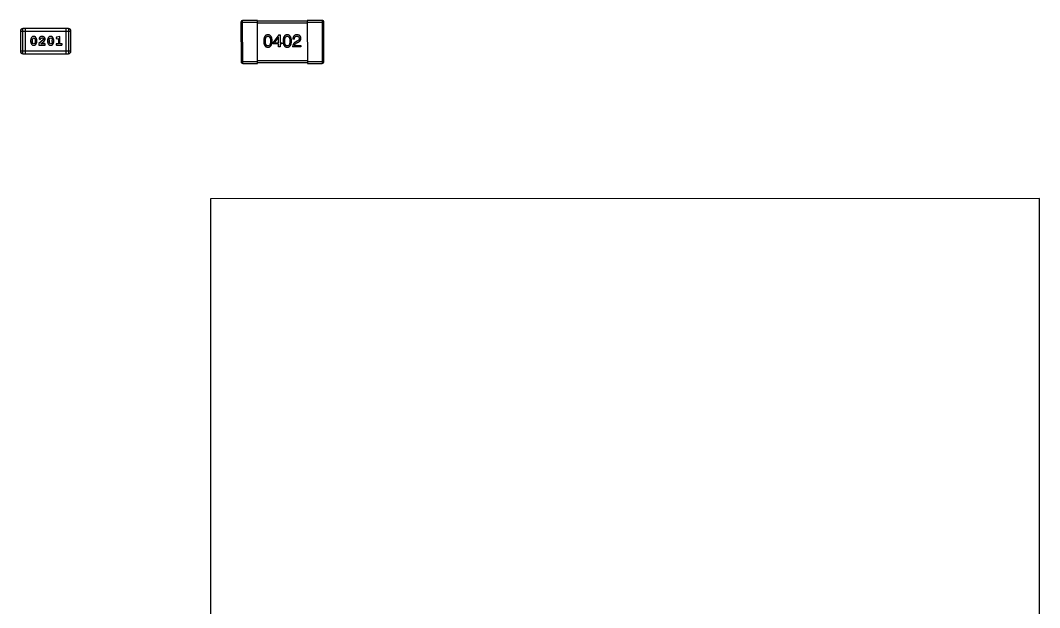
# Model space of a CAD drawing. Header units: inches. Extents: x -29 to 164, y -51 to 83.
# Drawn here: x 29.09 to 41.38, y 21.84 to 28.93 of the extents above; entities that cross this region are included whole.
import ezdxf

# ---------------------------------------------------------------- set-up
doc = ezdxf.new("R2010")
doc.units = ezdxf.units.IN
doc.header["$LTSCALE"] = 1.21
doc.header["$MEASUREMENT"] = 0
doc.layers.get('0').update_dxf_attribs({"linetype": 'CONTINUOUS'})

msp = doc.modelspace()

# ---------------------------------------------------------------- linework, layer by layer
at = {"color": 7, "linetype": 'Continuous'}
for p, q in [((31.75, 28.911), (31.751, 28.431)), ((31.75, 28.911), (31.95, 28.911)), ((31.771, 28.411), (31.77, 28.931)), ((31.95, 28.931), (31.77, 28.931)), ((31.951, 28.411), (31.95, 28.931)), ((32.55, 28.921), (31.95, 28.921)), ((31.95, 28.901), (32.55, 28.901)), ((32.55, 28.931), (32.551, 28.411)), ((32.73, 28.931), (32.55, 28.931)), ((32.55, 28.911), (32.75, 28.911)), ((32.73, 28.931), (32.731, 28.411)), ((32.751, 28.431), (32.75, 28.911)), ((29.089, 28.802), (29.089, 28.558)), ((29.089, 28.802), (29.699, 28.802)), ((29.12, 28.528), (29.12, 28.833)), ((29.669, 28.833), (29.12, 28.833)), ((29.15, 28.528), (29.15, 28.833)), ((29.638, 28.833), (29.638, 28.528)), ((29.669, 28.833), (29.669, 28.528)), ((29.699, 28.559), (29.699, 28.802)), ((29.213, 28.692), (29.213, 28.675)), ((29.231, 28.692), (29.238, 28.714)), ((29.231, 28.692), (29.231, 28.675)), ((29.238, 28.653), (29.231, 28.675)), ((29.238, 28.714), (29.25, 28.72)), ((29.25, 28.647), (29.238, 28.653)), ((29.25, 28.72), (29.262, 28.714)), ((29.263, 28.653), (29.25, 28.647)), ((29.262, 28.714), (29.27, 28.692)), ((29.27, 28.675), (29.263, 28.653)), ((29.27, 28.675), (29.27, 28.692)), ((29.287, 28.675), (29.287, 28.692)), ((29.366, 28.696), (29.311, 28.651)), ((29.311, 28.651), (29.311, 28.632)), ((29.314, 28.708), (29.323, 28.699)), ((29.323, 28.699), (29.331, 28.706)), ((29.331, 28.706), (29.336, 28.714)), ((29.336, 28.714), (29.351, 28.72)), ((29.338, 28.649), (29.371, 28.676)), ((29.374, 28.649), (29.338, 28.649)), ((29.371, 28.705), (29.366, 28.696)), ((29.379, 28.652), (29.374, 28.649)), ((29.418, 28.692), (29.418, 28.675)), ((29.435, 28.692), (29.442, 28.714)), ((29.435, 28.692), (29.435, 28.675)), ((29.443, 28.653), (29.435, 28.675)), ((29.442, 28.714), (29.455, 28.72)), ((29.455, 28.647), (29.443, 28.653)), ((29.455, 28.72), (29.467, 28.715)), ((29.467, 28.653), (29.455, 28.647)), ((29.467, 28.715), (29.474, 28.692)), ((29.474, 28.675), (29.467, 28.653)), ((29.474, 28.675), (29.474, 28.692)), ((29.492, 28.675), (29.492, 28.693)), ((29.52, 28.718), (29.528, 28.709)), ((29.528, 28.709), (29.533, 28.71)), ((29.566, 28.737), (29.529, 28.727)), ((29.548, 28.649), (29.531, 28.649)), ((29.533, 28.71), (29.548, 28.714)), ((29.548, 28.714), (29.548, 28.649)), ((29.566, 28.649), (29.566, 28.737)), ((29.583, 28.649), (29.566, 28.649)), ((32.206, 28.757), (32.139, 28.664)), ((32.139, 28.646), (32.139, 28.664)), ((32.156, 28.661), (32.203, 28.729)), ((32.156, 28.661), (32.204, 28.661)), ((32.204, 28.729), (32.203, 28.729)), ((32.204, 28.661), (32.204, 28.729)), ((32.206, 28.757), (32.222, 28.757)), ((32.222, 28.757), (32.222, 28.661)), ((32.222, 28.661), (32.244, 28.661)), ((32.244, 28.661), (32.244, 28.646)), ((32.395, 28.704), (32.376, 28.704)), ((32.427, 28.679), (32.407, 28.668)), ((32.418, 28.655), (32.434, 28.664)), ((29.699, 28.559), (29.089, 28.558)), ((29.12, 28.528), (29.669, 28.528)), ((29.311, 28.632), (29.388, 28.632)), ((29.388, 28.632), (29.388, 28.64)), ((29.531, 28.632), (29.583, 28.632)), ((32.204, 28.646), (32.139, 28.646)), ((32.204, 28.61), (32.204, 28.646)), ((32.222, 28.61), (32.204, 28.61)), ((32.222, 28.646), (32.222, 28.61)), ((32.244, 28.646), (32.222, 28.646)), ((32.474, 28.61), (32.373, 28.61)), ((32.393, 28.627), (32.474, 28.627)), ((32.474, 28.627), (32.474, 28.61)), ((31.951, 28.431), (31.751, 28.431)), ((31.771, 28.411), (31.951, 28.411)), ((32.551, 28.441), (31.951, 28.441)), ((31.951, 28.421), (32.551, 28.421)), ((32.751, 28.431), (32.551, 28.431)), ((32.551, 28.411), (32.731, 28.411)), ((41.382, 26.78), (31.382, 26.778)), ((31.382, 26.778), (31.384, 16.778)), ((41.384, 16.78), (41.382, 26.78))]:
    msp.add_line(p, q, dxfattribs=at)
for centre, radius, start, end in [((31.77, 28.911), 0.02, 90.012, 180.012), ((32.73, 28.911), 0.02, 0.012, 90.012), ((29.12, 28.802), 0.0305, 90.012, 180.012), ((29.669, 28.802), 0.0305, 0.012, 90.012), ((29.12, 28.558), 0.0305, 180.012, 270.012), ((29.669, 28.559), 0.0305, 270.012, 0.012), ((31.771, 28.431), 0.02, 180.012, 270.012), ((32.731, 28.431), 0.02, 270.012, 0.012)]:
    msp.add_arc(centre, radius, start, end, dxfattribs=at)
for points, knots in [([(29.25, 28.737), (29.249, 28.737), (29.246, 28.737), (29.242, 28.736), (29.238, 28.735), (29.234, 28.734), (29.231, 28.731), (29.228, 28.729), (29.225, 28.726), (29.223, 28.723), (29.221, 28.719), (29.219, 28.715), (29.217, 28.712), (29.216, 28.708), (29.215, 28.704), (29.214, 28.7), (29.213, 28.696), (29.213, 28.694), (29.213, 28.692)], [0, 0, 0, 0, 0.06692, 0.130834, 0.19258, 0.252759, 0.312631, 0.373411, 0.436359, 0.501894, 0.568244, 0.632472, 0.69556, 0.757163, 0.818592, 0.878885, 0.939235, 1, 1, 1, 1]), ([(29.213, 28.675), (29.213, 28.674), (29.213, 28.671), (29.214, 28.668), (29.214, 28.665), (29.215, 28.662), (29.216, 28.659), (29.217, 28.656), (29.218, 28.653), (29.22, 28.65), (29.221, 28.647), (29.223, 28.645), (29.224, 28.643), (29.226, 28.641), (29.228, 28.639), (29.23, 28.637), (29.231, 28.636), (29.234, 28.634), (29.237, 28.632), (29.241, 28.631), (29.246, 28.63), (29.249, 28.63), (29.25, 28.63)], [0, 0, 0, 0, 0.049886, 0.09882, 0.148132, 0.19689, 0.246038, 0.295176, 0.345305, 0.395692, 0.445312, 0.491875, 0.535813, 0.577009, 0.616081, 0.652689, 0.687585, 0.720206, 0.785062, 0.85223, 0.923759, 1, 1, 1, 1]), ([(29.287, 28.692), (29.287, 28.694), (29.287, 28.696), (29.287, 28.699), (29.286, 28.702), (29.286, 28.705), (29.285, 28.708), (29.284, 28.711), (29.282, 28.714), (29.281, 28.717), (29.279, 28.72), (29.278, 28.722), (29.276, 28.725), (29.274, 28.727), (29.273, 28.729), (29.271, 28.73), (29.269, 28.732), (29.267, 28.733), (29.264, 28.735), (29.259, 28.736), (29.255, 28.737), (29.252, 28.737), (29.25, 28.737)], [0, 0, 0, 0, 0.049855, 0.099516, 0.148482, 0.19758, 0.246804, 0.296268, 0.346517, 0.397047, 0.446826, 0.49336, 0.537801, 0.579207, 0.617974, 0.654833, 0.689171, 0.722088, 0.786392, 0.853518, 0.924186, 1, 1, 1, 1]), ([(29.25, 28.63), (29.252, 28.63), (29.255, 28.63), (29.259, 28.631), (29.263, 28.632), (29.266, 28.634), (29.269, 28.636), (29.273, 28.638), (29.275, 28.641), (29.278, 28.645), (29.28, 28.648), (29.282, 28.652), (29.284, 28.656), (29.285, 28.659), (29.286, 28.663), (29.287, 28.667), (29.287, 28.671), (29.287, 28.673), (29.287, 28.675)], [0, 0, 0, 0, 0.067217, 0.131051, 0.19272, 0.252824, 0.312745, 0.373449, 0.436041, 0.501494, 0.567761, 0.632087, 0.695096, 0.757109, 0.817993, 0.878657, 0.939311, 1, 1, 1, 1]), ([(29.351, 28.737), (29.35, 28.737), (29.346, 28.737), (29.341, 28.736), (29.337, 28.735), (29.332, 28.733), (29.328, 28.73), (29.324, 28.727), (29.321, 28.724), (29.319, 28.721), (29.317, 28.717), (29.315, 28.714), (29.314, 28.711), (29.314, 28.709), (29.314, 28.708)], [0, 0, 0, 0, 0.098286, 0.193983, 0.289056, 0.384352, 0.477435, 0.566197, 0.652355, 0.737986, 0.818188, 0.887401, 0.94802, 1, 1, 1, 1]), ([(29.388, 28.704), (29.388, 28.705), (29.388, 28.708), (29.387, 28.711), (29.387, 28.714), (29.385, 28.717), (29.384, 28.72), (29.382, 28.723), (29.38, 28.725), (29.378, 28.728), (29.375, 28.73), (29.372, 28.732), (29.369, 28.733), (29.366, 28.735), (29.363, 28.736), (29.359, 28.737), (29.355, 28.737), (29.353, 28.737), (29.351, 28.737)], [0, 0, 0, 0, 0.060981, 0.120256, 0.178148, 0.236115, 0.293993, 0.352864, 0.413358, 0.476056, 0.539296, 0.602396, 0.665116, 0.728325, 0.792919, 0.859317, 0.928302, 1, 1, 1, 1]), ([(29.351, 28.72), (29.353, 28.72), (29.355, 28.72), (29.359, 28.719), (29.362, 28.717), (29.365, 28.716), (29.368, 28.713), (29.369, 28.711), (29.37, 28.708), (29.371, 28.706), (29.371, 28.705)], [0, 0, 0, 0, 0.156344, 0.299348, 0.4327, 0.561, 0.682299, 0.791883, 0.89611, 1, 1, 1, 1]), ([(29.371, 28.676), (29.372, 28.677), (29.374, 28.678), (29.376, 28.681), (29.378, 28.683), (29.38, 28.685), (29.382, 28.686), (29.383, 28.688), (29.384, 28.69), (29.385, 28.692), (29.386, 28.695), (29.387, 28.698), (29.388, 28.701), (29.388, 28.703), (29.388, 28.704)], [0, 0, 0, 0, 0.103002, 0.197728, 0.285279, 0.365235, 0.437224, 0.502446, 0.560545, 0.611446, 0.707576, 0.80349, 0.900532, 1, 1, 1, 1]), ([(29.388, 28.64), (29.388, 28.641), (29.388, 28.643), (29.387, 28.645), (29.387, 28.648), (29.386, 28.649), (29.384, 28.651), (29.383, 28.651), (29.381, 28.652), (29.38, 28.652), (29.379, 28.652)], [0, 0, 0, 0, 0.1844, 0.34094, 0.473574, 0.586824, 0.690029, 0.789175, 0.890445, 1, 1, 1, 1]), ([(29.455, 28.737), (29.453, 28.737), (29.45, 28.737), (29.446, 28.736), (29.442, 28.735), (29.439, 28.734), (29.436, 28.732), (29.433, 28.729), (29.43, 28.726), (29.427, 28.723), (29.425, 28.719), (29.423, 28.715), (29.422, 28.712), (29.42, 28.708), (29.419, 28.704), (29.418, 28.7), (29.418, 28.696), (29.418, 28.694), (29.418, 28.692)], [0, 0, 0, 0, 0.06692, 0.130834, 0.19258, 0.252759, 0.312631, 0.373411, 0.436359, 0.501894, 0.568244, 0.632472, 0.69556, 0.757163, 0.818592, 0.878885, 0.939235, 1, 1, 1, 1]), ([(29.418, 28.675), (29.418, 28.674), (29.418, 28.672), (29.418, 28.668), (29.419, 28.665), (29.419, 28.662), (29.42, 28.659), (29.421, 28.656), (29.423, 28.653), (29.424, 28.65), (29.426, 28.648), (29.427, 28.645), (29.429, 28.643), (29.431, 28.641), (29.432, 28.639), (29.434, 28.637), (29.436, 28.636), (29.438, 28.634), (29.441, 28.632), (29.446, 28.631), (29.45, 28.63), (29.453, 28.63), (29.455, 28.63)], [0, 0, 0, 0, 0.049886, 0.09882, 0.148132, 0.19689, 0.246038, 0.295176, 0.345305, 0.395692, 0.445312, 0.491875, 0.535813, 0.577009, 0.616081, 0.652689, 0.687585, 0.720206, 0.785062, 0.85223, 0.923759, 1, 1, 1, 1]), ([(29.492, 28.693), (29.492, 28.694), (29.492, 28.696), (29.491, 28.699), (29.491, 28.702), (29.49, 28.705), (29.489, 28.708), (29.488, 28.711), (29.487, 28.714), (29.485, 28.717), (29.484, 28.72), (29.482, 28.722), (29.481, 28.725), (29.479, 28.727), (29.477, 28.729), (29.475, 28.73), (29.474, 28.732), (29.471, 28.733), (29.468, 28.735), (29.464, 28.736), (29.459, 28.737), (29.456, 28.737), (29.455, 28.737)], [0, 0, 0, 0, 0.049855, 0.099516, 0.148482, 0.19758, 0.246804, 0.296268, 0.346517, 0.397047, 0.446826, 0.49336, 0.537801, 0.579207, 0.617974, 0.654833, 0.689171, 0.722088, 0.786392, 0.853518, 0.924186, 1, 1, 1, 1]), ([(29.455, 28.63), (29.456, 28.63), (29.459, 28.63), (29.463, 28.631), (29.467, 28.632), (29.471, 28.634), (29.474, 28.636), (29.477, 28.638), (29.48, 28.641), (29.482, 28.645), (29.484, 28.648), (29.486, 28.652), (29.488, 28.656), (29.489, 28.659), (29.49, 28.663), (29.491, 28.667), (29.492, 28.671), (29.492, 28.673), (29.492, 28.675)], [0, 0, 0, 0, 0.067217, 0.131051, 0.19272, 0.252824, 0.312745, 0.373449, 0.436041, 0.501494, 0.567761, 0.632087, 0.695096, 0.757109, 0.817993, 0.878657, 0.939311, 1, 1, 1, 1]), ([(29.529, 28.727), (29.528, 28.727), (29.527, 28.727), (29.525, 28.726), (29.523, 28.725), (29.522, 28.724), (29.521, 28.723), (29.52, 28.721), (29.52, 28.72), (29.52, 28.719), (29.52, 28.718)], [0, 0, 0, 0, 0.187321, 0.344927, 0.475328, 0.579604, 0.674244, 0.773631, 0.882025, 1, 1, 1, 1]), ([(29.531, 28.649), (29.53, 28.649), (29.529, 28.649), (29.526, 28.649), (29.524, 28.648), (29.523, 28.647), (29.522, 28.645), (29.521, 28.644), (29.52, 28.642), (29.52, 28.641), (29.52, 28.64)], [0, 0, 0, 0, 0.169102, 0.317658, 0.446239, 0.563118, 0.671828, 0.776546, 0.884858, 1, 1, 1, 1]), ([(29.594, 28.64), (29.594, 28.641), (29.594, 28.642), (29.593, 28.644), (29.593, 28.645), (29.591, 28.647), (29.59, 28.648), (29.588, 28.649), (29.586, 28.649), (29.584, 28.649), (29.583, 28.649)], [0, 0, 0, 0, 0.11517, 0.223509, 0.328254, 0.438012, 0.553651, 0.682263, 0.830856, 1, 1, 1, 1]), ([(32.076, 28.757), (32.074, 28.757), (32.07, 28.757), (32.064, 28.756), (32.059, 28.754), (32.054, 28.752), (32.049, 28.75), (32.045, 28.746), (32.041, 28.742), (32.038, 28.738), (32.035, 28.733), (32.033, 28.727), (32.03, 28.721), (32.028, 28.714), (32.027, 28.707), (32.026, 28.699), (32.025, 28.69), (32.025, 28.684), (32.025, 28.681)], [0, 0, 0, 0, 0.057911, 0.113262, 0.165956, 0.217443, 0.268511, 0.319665, 0.372, 0.426129, 0.483365, 0.543779, 0.607756, 0.676562, 0.749704, 0.827713, 0.911177, 1, 1, 1, 1]), ([(32.025, 28.681), (32.025, 28.678), (32.025, 28.672), (32.026, 28.664), (32.027, 28.656), (32.028, 28.649), (32.03, 28.643), (32.033, 28.637), (32.035, 28.631), (32.038, 28.626), (32.042, 28.622), (32.045, 28.618), (32.049, 28.615), (32.054, 28.612), (32.059, 28.61), (32.064, 28.608), (32.07, 28.608), (32.074, 28.607), (32.076, 28.607)], [0, 0, 0, 0, 0.087693, 0.170223, 0.247496, 0.319826, 0.387768, 0.451403, 0.511459, 0.568358, 0.622671, 0.675251, 0.726739, 0.778422, 0.830759, 0.884394, 0.940865, 1, 1, 1, 1]), ([(32.045, 28.681), (32.045, 28.683), (32.045, 28.688), (32.046, 28.695), (32.046, 28.701), (32.047, 28.707), (32.048, 28.712), (32.049, 28.717), (32.051, 28.721), (32.053, 28.725), (32.055, 28.729), (32.057, 28.732), (32.059, 28.734), (32.062, 28.736), (32.065, 28.738), (32.068, 28.739), (32.072, 28.74), (32.074, 28.74), (32.076, 28.74)], [0, 0, 0, 0, 0.096452, 0.187278, 0.271765, 0.350519, 0.423437, 0.491321, 0.554011, 0.612224, 0.666281, 0.717003, 0.764884, 0.811423, 0.856783, 0.902993, 0.950236, 1, 1, 1, 1]), ([(32.076, 28.622), (32.074, 28.622), (32.072, 28.622), (32.068, 28.623), (32.065, 28.624), (32.062, 28.626), (32.06, 28.628), (32.057, 28.63), (32.055, 28.633), (32.053, 28.637), (32.051, 28.641), (32.049, 28.645), (32.048, 28.65), (32.047, 28.655), (32.046, 28.661), (32.046, 28.667), (32.045, 28.674), (32.045, 28.679), (32.045, 28.681)], [0, 0, 0, 0, 0.049766, 0.097012, 0.143225, 0.188786, 0.235079, 0.282962, 0.333687, 0.387747, 0.445963, 0.508657, 0.576545, 0.649868, 0.72822, 0.812712, 0.903543, 1, 1, 1, 1]), ([(32.126, 28.681), (32.126, 28.684), (32.126, 28.69), (32.125, 28.698), (32.124, 28.706), (32.122, 28.714), (32.121, 28.72), (32.118, 28.727), (32.116, 28.732), (32.113, 28.737), (32.109, 28.742), (32.105, 28.746), (32.101, 28.749), (32.097, 28.752), (32.092, 28.754), (32.087, 28.756), (32.081, 28.757), (32.078, 28.757), (32.076, 28.757)], [0, 0, 0, 0, 0.088475, 0.171606, 0.249595, 0.322626, 0.391327, 0.455765, 0.516374, 0.573675, 0.628522, 0.681161, 0.732559, 0.783563, 0.83504, 0.887639, 0.942585, 1, 1, 1, 1]), ([(32.076, 28.74), (32.077, 28.74), (32.079, 28.74), (32.083, 28.739), (32.086, 28.738), (32.089, 28.736), (32.092, 28.734), (32.095, 28.732), (32.097, 28.729), (32.099, 28.725), (32.101, 28.721), (32.102, 28.717), (32.104, 28.712), (32.105, 28.707), (32.106, 28.701), (32.106, 28.695), (32.107, 28.688), (32.107, 28.683), (32.107, 28.681)], [0, 0, 0, 0, 0.050604, 0.098688, 0.145699, 0.191791, 0.238625, 0.286717, 0.337546, 0.391814, 0.449755, 0.512106, 0.579685, 0.652048, 0.730262, 0.814146, 0.904281, 1, 1, 1, 1]), ([(32.076, 28.607), (32.078, 28.607), (32.081, 28.608), (32.087, 28.608), (32.092, 28.61), (32.097, 28.612), (32.102, 28.615), (32.106, 28.618), (32.11, 28.622), (32.113, 28.626), (32.116, 28.631), (32.119, 28.637), (32.121, 28.643), (32.123, 28.649), (32.124, 28.656), (32.125, 28.664), (32.126, 28.672), (32.126, 28.678), (32.126, 28.681)], [0, 0, 0, 0, 0.059134, 0.115603, 0.169236, 0.221572, 0.273254, 0.32474, 0.377319, 0.431815, 0.488555, 0.548609, 0.612242, 0.680182, 0.75251, 0.829782, 0.91231, 1, 1, 1, 1]), ([(32.107, 28.681), (32.107, 28.679), (32.107, 28.674), (32.106, 28.668), (32.106, 28.661), (32.105, 28.656), (32.104, 28.65), (32.102, 28.646), (32.101, 28.641), (32.099, 28.637), (32.097, 28.634), (32.095, 28.631), (32.092, 28.628), (32.089, 28.626), (32.086, 28.624), (32.083, 28.623), (32.079, 28.622), (32.077, 28.622), (32.076, 28.622)], [0, 0, 0, 0, 0.094834, 0.184067, 0.267029, 0.344713, 0.417334, 0.484367, 0.546941, 0.604717, 0.65953, 0.710539, 0.759381, 0.806382, 0.853027, 0.900623, 0.949121, 1, 1, 1, 1]), ([(32.309, 28.757), (32.307, 28.757), (32.303, 28.757), (32.297, 28.756), (32.292, 28.754), (32.287, 28.752), (32.283, 28.75), (32.278, 28.746), (32.275, 28.742), (32.271, 28.738), (32.268, 28.733), (32.266, 28.727), (32.263, 28.721), (32.262, 28.714), (32.26, 28.707), (32.259, 28.699), (32.258, 28.69), (32.258, 28.684), (32.258, 28.681)], [0, 0, 0, 0, 0.057911, 0.113262, 0.165956, 0.217443, 0.268511, 0.319665, 0.372, 0.426129, 0.483365, 0.543779, 0.607756, 0.676562, 0.749704, 0.827713, 0.911177, 1, 1, 1, 1]), ([(32.258, 28.681), (32.258, 28.678), (32.258, 28.672), (32.259, 28.664), (32.26, 28.656), (32.262, 28.649), (32.263, 28.643), (32.266, 28.637), (32.268, 28.631), (32.271, 28.626), (32.275, 28.622), (32.278, 28.618), (32.283, 28.615), (32.287, 28.612), (32.292, 28.61), (32.297, 28.609), (32.303, 28.608), (32.307, 28.607), (32.309, 28.607)], [0, 0, 0, 0, 0.087693, 0.170223, 0.247496, 0.319826, 0.387768, 0.451403, 0.511459, 0.568358, 0.622671, 0.675251, 0.726739, 0.778422, 0.830759, 0.884394, 0.940865, 1, 1, 1, 1]), ([(32.278, 28.681), (32.278, 28.683), (32.278, 28.688), (32.279, 28.695), (32.279, 28.701), (32.28, 28.707), (32.281, 28.712), (32.283, 28.717), (32.284, 28.721), (32.286, 28.725), (32.288, 28.729), (32.29, 28.732), (32.293, 28.734), (32.295, 28.736), (32.298, 28.738), (32.302, 28.739), (32.305, 28.74), (32.307, 28.74), (32.309, 28.74)], [0, 0, 0, 0, 0.096452, 0.187278, 0.271765, 0.350519, 0.423437, 0.491321, 0.554011, 0.612224, 0.666281, 0.717003, 0.764884, 0.811423, 0.856783, 0.902993, 0.950236, 1, 1, 1, 1]), ([(32.309, 28.622), (32.308, 28.622), (32.305, 28.622), (32.302, 28.623), (32.298, 28.624), (32.295, 28.626), (32.293, 28.628), (32.29, 28.63), (32.288, 28.633), (32.286, 28.637), (32.284, 28.641), (32.283, 28.645), (32.281, 28.65), (32.28, 28.655), (32.279, 28.661), (32.279, 28.667), (32.278, 28.674), (32.278, 28.679), (32.278, 28.681)], [0, 0, 0, 0, 0.049766, 0.097012, 0.143225, 0.188786, 0.235079, 0.282962, 0.333687, 0.387747, 0.445963, 0.508657, 0.576545, 0.649868, 0.72822, 0.812712, 0.903543, 1, 1, 1, 1]), ([(32.36, 28.681), (32.359, 28.684), (32.359, 28.69), (32.358, 28.698), (32.357, 28.706), (32.356, 28.714), (32.354, 28.72), (32.351, 28.727), (32.349, 28.732), (32.346, 28.737), (32.342, 28.742), (32.339, 28.746), (32.335, 28.749), (32.33, 28.752), (32.325, 28.754), (32.32, 28.756), (32.315, 28.757), (32.311, 28.757), (32.309, 28.757)], [0, 0, 0, 0, 0.088475, 0.171606, 0.249595, 0.322626, 0.391327, 0.455765, 0.516374, 0.573675, 0.628522, 0.681161, 0.732559, 0.783563, 0.83504, 0.887639, 0.942585, 1, 1, 1, 1]), ([(32.309, 28.74), (32.31, 28.74), (32.312, 28.74), (32.316, 28.739), (32.319, 28.738), (32.322, 28.736), (32.325, 28.734), (32.328, 28.732), (32.33, 28.729), (32.332, 28.725), (32.334, 28.721), (32.336, 28.717), (32.337, 28.712), (32.338, 28.707), (32.339, 28.701), (32.339, 28.695), (32.34, 28.688), (32.34, 28.683), (32.34, 28.681)], [0, 0, 0, 0, 0.050604, 0.098688, 0.145699, 0.191791, 0.238625, 0.286717, 0.337546, 0.391814, 0.449755, 0.512106, 0.579685, 0.652048, 0.730262, 0.814146, 0.904281, 1, 1, 1, 1]), ([(32.34, 28.681), (32.34, 28.679), (32.34, 28.674), (32.339, 28.668), (32.339, 28.661), (32.338, 28.656), (32.337, 28.65), (32.336, 28.646), (32.334, 28.641), (32.332, 28.637), (32.33, 28.634), (32.328, 28.631), (32.325, 28.628), (32.322, 28.626), (32.319, 28.624), (32.316, 28.623), (32.312, 28.622), (32.31, 28.622), (32.309, 28.622)], [0, 0, 0, 0, 0.094834, 0.184067, 0.267029, 0.344713, 0.417334, 0.484367, 0.546941, 0.604717, 0.65953, 0.710539, 0.759381, 0.806382, 0.853027, 0.900623, 0.949121, 1, 1, 1, 1]), ([(32.309, 28.607), (32.311, 28.607), (32.315, 28.608), (32.32, 28.609), (32.325, 28.61), (32.33, 28.612), (32.335, 28.615), (32.339, 28.618), (32.343, 28.622), (32.346, 28.626), (32.349, 28.631), (32.352, 28.637), (32.354, 28.643), (32.356, 28.649), (32.357, 28.656), (32.358, 28.664), (32.359, 28.672), (32.359, 28.678), (32.36, 28.681)], [0, 0, 0, 0, 0.059134, 0.115603, 0.169236, 0.221572, 0.273254, 0.32474, 0.377319, 0.431815, 0.488555, 0.548609, 0.612242, 0.680182, 0.75251, 0.829782, 0.91231, 1, 1, 1, 1]), ([(32.407, 28.668), (32.406, 28.667), (32.403, 28.666), (32.399, 28.663), (32.396, 28.661), (32.393, 28.658), (32.389, 28.655), (32.387, 28.651), (32.384, 28.648), (32.382, 28.644), (32.38, 28.641), (32.378, 28.637), (32.377, 28.633), (32.375, 28.628), (32.374, 28.624), (32.374, 28.619), (32.373, 28.615), (32.373, 28.611), (32.373, 28.61)], [0, 0, 0, 0, 0.065828, 0.130094, 0.192451, 0.254037, 0.313974, 0.373757, 0.433048, 0.492243, 0.551902, 0.611758, 0.672678, 0.734814, 0.798569, 0.863693, 0.930488, 1, 1, 1, 1]), ([(32.427, 28.757), (32.425, 28.757), (32.421, 28.757), (32.415, 28.756), (32.41, 28.755), (32.405, 28.753), (32.401, 28.752), (32.396, 28.749), (32.393, 28.746), (32.389, 28.743), (32.386, 28.74), (32.384, 28.736), (32.381, 28.731), (32.38, 28.727), (32.378, 28.722), (32.377, 28.716), (32.376, 28.71), (32.376, 28.706), (32.376, 28.704)], [0, 0, 0, 0, 0.07282, 0.141057, 0.2062, 0.267672, 0.326735, 0.383519, 0.439188, 0.494454, 0.549628, 0.605958, 0.66397, 0.72402, 0.787502, 0.854127, 0.925065, 1, 1, 1, 1]), ([(32.393, 28.627), (32.394, 28.628), (32.394, 28.631), (32.396, 28.635), (32.398, 28.638), (32.401, 28.642), (32.404, 28.645), (32.408, 28.649), (32.413, 28.652), (32.416, 28.654), (32.418, 28.655)], [0, 0, 0, 0, 0.103034, 0.208166, 0.318255, 0.434664, 0.559728, 0.695394, 0.841708, 1, 1, 1, 1]), ([(32.395, 28.704), (32.395, 28.706), (32.395, 28.708), (32.396, 28.712), (32.396, 28.716), (32.397, 28.72), (32.398, 28.723), (32.399, 28.726), (32.401, 28.729), (32.403, 28.731), (32.405, 28.733), (32.407, 28.735), (32.409, 28.737), (32.412, 28.738), (32.415, 28.739), (32.418, 28.74), (32.421, 28.74), (32.423, 28.74), (32.424, 28.74)], [0, 0, 0, 0, 0.082594, 0.15978, 0.232961, 0.301462, 0.365595, 0.426678, 0.484662, 0.540809, 0.595146, 0.648401, 0.702272, 0.757102, 0.813447, 0.872233, 0.934055, 1, 1, 1, 1]), ([(32.424, 28.74), (32.426, 28.74), (32.428, 28.74), (32.431, 28.74), (32.434, 28.739), (32.437, 28.738), (32.439, 28.737), (32.442, 28.736), (32.444, 28.735), (32.446, 28.733), (32.448, 28.731), (32.449, 28.73), (32.45, 28.727), (32.452, 28.725), (32.452, 28.723), (32.453, 28.72), (32.454, 28.717), (32.454, 28.715), (32.454, 28.714)], [0, 0, 0, 0, 0.076112, 0.148436, 0.216883, 0.281466, 0.34298, 0.402356, 0.459881, 0.51546, 0.571111, 0.62658, 0.683162, 0.741007, 0.801404, 0.863825, 0.930544, 1, 1, 1, 1]), ([(32.474, 28.713), (32.474, 28.715), (32.473, 28.718), (32.472, 28.723), (32.471, 28.727), (32.47, 28.732), (32.468, 28.735), (32.466, 28.739), (32.464, 28.742), (32.461, 28.745), (32.458, 28.748), (32.454, 28.75), (32.45, 28.752), (32.446, 28.754), (32.442, 28.755), (32.437, 28.756), (32.432, 28.757), (32.429, 28.757), (32.427, 28.757)], [0, 0, 0, 0, 0.070688, 0.137741, 0.201612, 0.262778, 0.321223, 0.378455, 0.434411, 0.490146, 0.546362, 0.603392, 0.662208, 0.723401, 0.787372, 0.85442, 0.925153, 1, 1, 1, 1]), ([(32.454, 28.714), (32.454, 28.713), (32.454, 28.711), (32.454, 28.709), (32.454, 28.707), (32.453, 28.704), (32.452, 28.702), (32.451, 28.7), (32.45, 28.698), (32.448, 28.695), (32.446, 28.693), (32.444, 28.691), (32.442, 28.689), (32.439, 28.687), (32.437, 28.685), (32.434, 28.683), (32.43, 28.681), (32.428, 28.68), (32.427, 28.679)], [0, 0, 0, 0, 0.052237, 0.103888, 0.155485, 0.207395, 0.259864, 0.31356, 0.369176, 0.4266, 0.486836, 0.550048, 0.61567, 0.685271, 0.75824, 0.834614, 0.915635, 1, 1, 1, 1]), ([(32.434, 28.664), (32.435, 28.665), (32.439, 28.666), (32.443, 28.669), (32.448, 28.671), (32.452, 28.674), (32.455, 28.677), (32.459, 28.68), (32.462, 28.683), (32.464, 28.686), (32.467, 28.689), (32.469, 28.692), (32.47, 28.695), (32.472, 28.699), (32.473, 28.702), (32.473, 28.706), (32.474, 28.709), (32.474, 28.712), (32.474, 28.713)], [0, 0, 0, 0, 0.082731, 0.161257, 0.236138, 0.307554, 0.375712, 0.440848, 0.502916, 0.562567, 0.619798, 0.675716, 0.73039, 0.78386, 0.837315, 0.890547, 0.944917, 1, 1, 1, 1]), ([(29.52, 28.64), (29.52, 28.64), (29.52, 28.639), (29.521, 28.637), (29.522, 28.635), (29.523, 28.634), (29.524, 28.633), (29.526, 28.632), (29.529, 28.632), (29.53, 28.632), (29.531, 28.632)], [0, 0, 0, 0, 0.115051, 0.223278, 0.329269, 0.437893, 0.554681, 0.682591, 0.83103, 1, 1, 1, 1]), ([(29.583, 28.632), (29.584, 28.632), (29.586, 28.632), (29.588, 28.632), (29.59, 28.633), (29.591, 28.634), (29.593, 28.635), (29.593, 28.637), (29.594, 28.639), (29.594, 28.64), (29.594, 28.64)], [0, 0, 0, 0, 0.169012, 0.317488, 0.445429, 0.560977, 0.67065, 0.776666, 0.88492, 1, 1, 1, 1])]:
    msp.add_open_spline(points, degree=3, knots=knots, dxfattribs=at)

doc.saveas('drawing.dxf')
